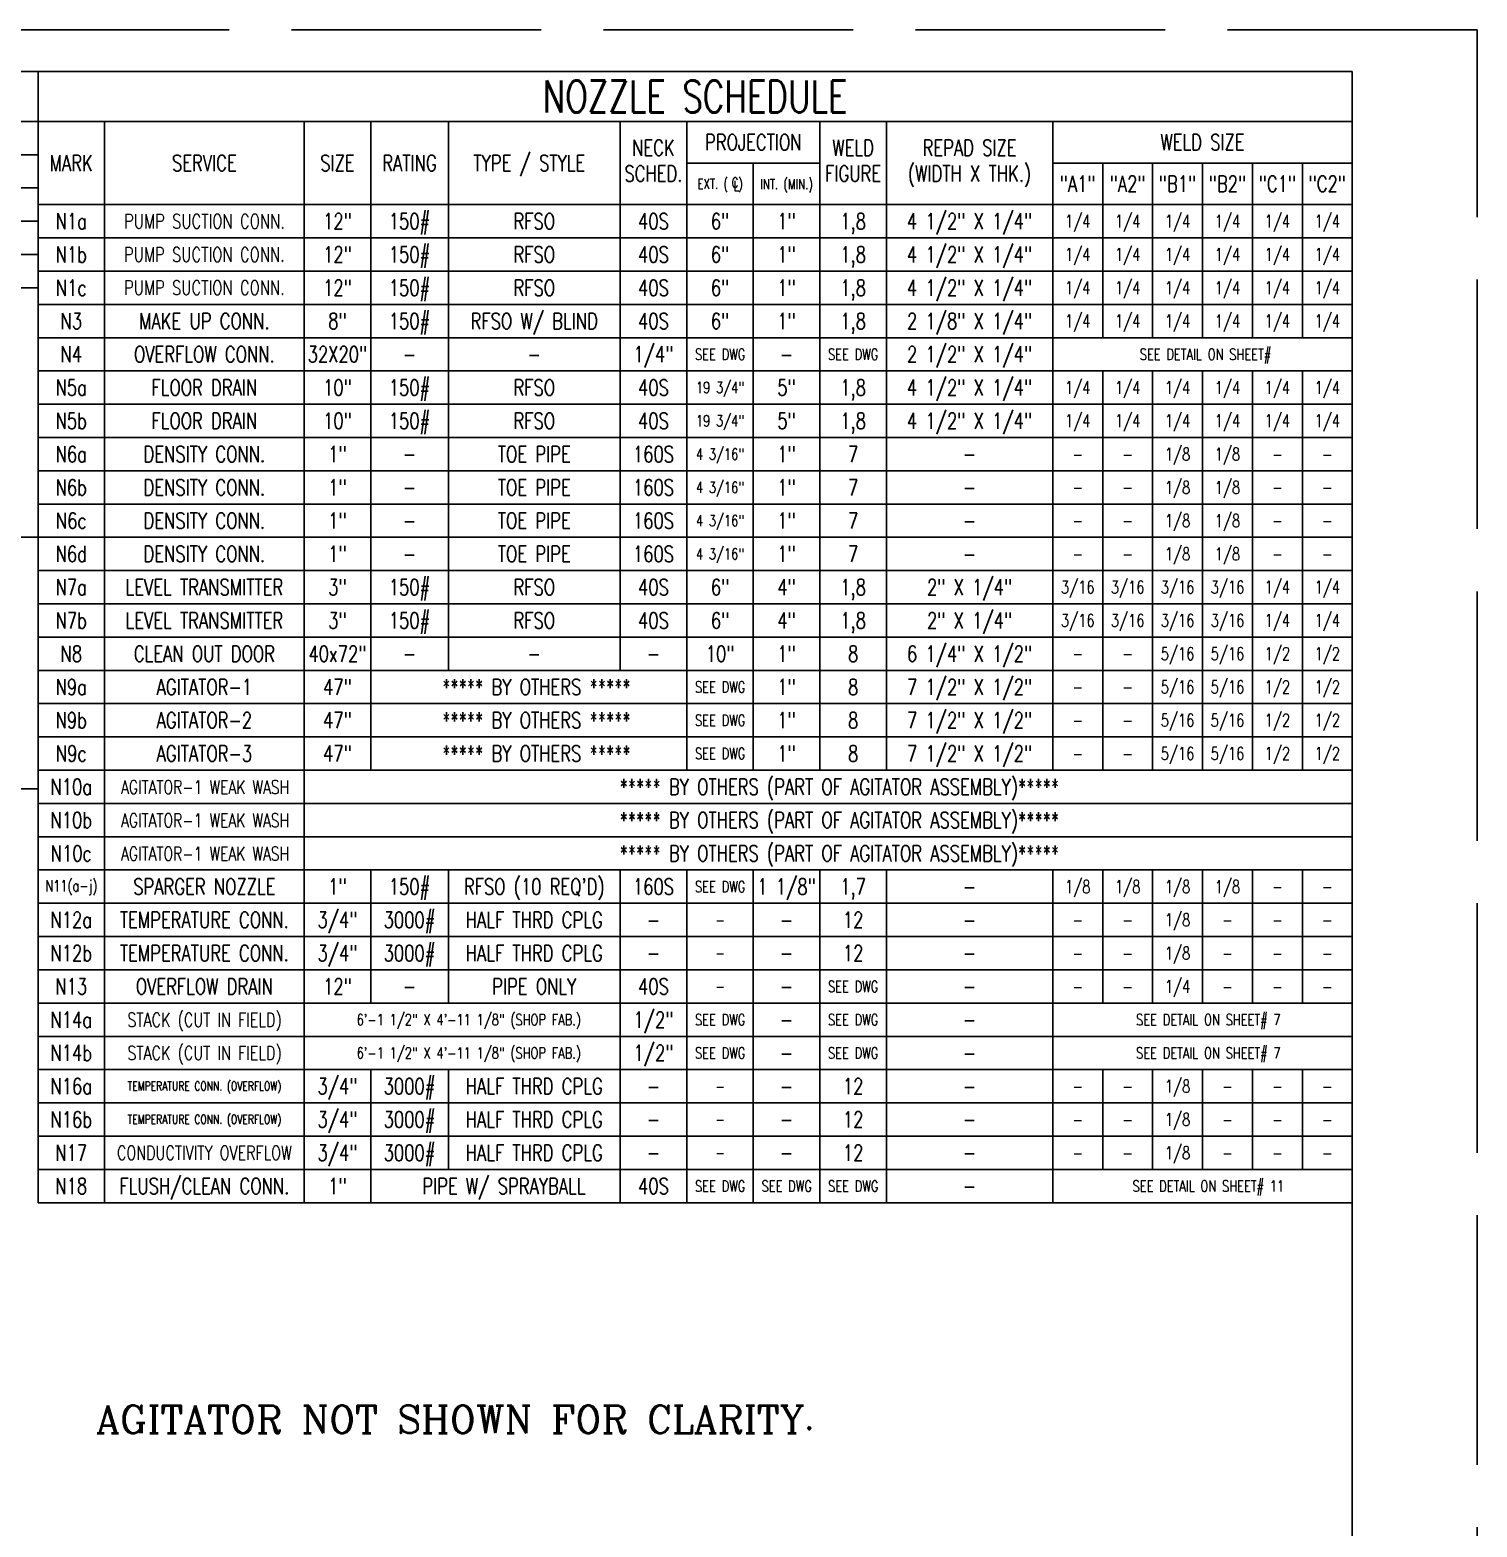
# Model space of a CAD drawing. Extents: x -1889 to 6398, y -470 to 1122.
# Drawn here: x 698.5 to 1116, y 468 to 900 of the extents above; entities that cross this region are included whole.
import ezdxf
from ezdxf.enums import TextEntityAlignment as Align

# ---------------------------------------------------------------- set-up
doc = ezdxf.new("R2010")
doc.units = 0
doc.header["$LTSCALE"] = 12
doc.header["$MEASUREMENT"] = 0
doc.linetypes.add('AM_ISO02W050', pattern=[7.5, 6, -1.5])
doc.layers.get('0').update_dxf_attribs({"linetype": 'CONTINUOUS'})
doc.layers.get('Defpoints').update_dxf_attribs({"linetype": 'CONTINUOUS'})
doc.layers.add('TEXT', color=4, linetype='CONTINUOUS')
doc.styles.add('ROMANC', font='romanc', dxfattribs={"height": 0.15})
doc.styles.add('ROMANS', font='ROMANS.shx', dxfattribs={"width": 0.85, "height": 5.76})

msp = doc.modelspace()

# ---------------------------------------------------------------- linework, layer by layer
for p, q in [((-24, 888), (1080, 888)), ((734.33028, 888), (355.16514, 888)), ((700.83486, 888), (700.83486, 561.6)), ((1080, 72), (1080, 888)), ((700.83486, 873.6), (355.16514, 873.6)), ((700.83486, 873.6), (1080, 873.6)), ((720.03486, 561.6), (720.03486, 873.6)), ((777.63486, 561.6), (777.63486, 873.6)), ((796.83486, 686.4), (796.83486, 873.6)), ((819.22117, 715.2), (819.22117, 873.6)), ((868.8, 715.2), (868.8, 873.6)), ((888, 686.4), (888, 873.6)), ((926.4, 686.4), (926.4, 873.6)), ((945.6, 686.4), (945.6, 873.6)), ((993.6, 686.4), (993.6, 873.6)), ((700.83486, 864), (355.16514, 864)), ((888, 861.6), (926.4, 861.6)), ((907.2, 686.4), (907.2, 861.6)), ((993.6, 861.6), (1080, 861.6)), ((1008, 811.2), (1008, 861.6)), ((1022.4, 811.2), (1022.4, 861.6)), ((1036.8, 811.2), (1036.8, 861.6)), ((1051.2, 811.2), (1051.2, 861.6)), ((1065.6, 811.2), (1065.6, 861.6)), ((700.83486, 854.4), (355.16514, 854.4)), ((700.83486, 849.6), (1080, 849.6)), ((700.83486, 844.8), (355.16514, 844.8)), ((700.83486, 840), (1080, 840)), ((700.83486, 835.2), (355.16514, 835.2)), ((700.83486, 830.4), (1080, 830.4)), ((700.83486, 825.6), (355.16514, 825.6)), ((700.83486, 820.8), (1080, 820.8)), ((700.83486, 811.2), (1080, 811.2)), ((700.83486, 801.6), (1080, 801.6)), ((1008, 686.4), (1008, 801.6)), ((1022.4, 686.4), (1022.4, 801.6)), ((1036.8, 686.4), (1036.8, 801.6)), ((1051.2, 686.4), (1051.2, 801.6)), ((1065.6, 686.4), (1065.6, 801.6)), ((700.83486, 792), (1080, 792)), ((700.83486, 782.4), (1080, 782.4)), ((700.83486, 772.8), (1080, 772.8)), ((700.83486, 763.2), (1080, 763.2)), ((700.83486, 753.6), (628.83486, 753.6)), ((700.83486, 753.6), (1080, 753.6)), ((1080, 744), (700.83486, 744)), ((700.83486, 734.4), (1080, 734.4)), ((700.83486, 724.8), (1080, 724.8)), ((700.83486, 715.2), (1080, 715.2)), ((700.83486, 705.6), (1080, 705.6)), ((700.83486, 696), (1080, 696)), ((700.83486, 686.4), (1080, 686.4)), ((700.83486, 681.04122), (628.83486, 681.04122)), ((700.83486, 676.8), (1080, 676.8)), ((700.83486, 667.2), (1080, 667.2)), ((700.83486, 657.6), (1080, 657.6)), ((796.83486, 619.2), (796.83486, 657.6)), ((819.22117, 619.2), (819.22117, 657.6)), ((868.8, 561.6), (868.8, 657.6)), ((888, 561.6), (888, 657.6)), ((907.2, 561.6), (907.2, 657.6)), ((926.4, 561.6), (926.4, 657.6)), ((945.6, 561.6), (945.6, 657.6)), ((993.6, 561.6), (993.6, 657.6)), ((1008, 619.2), (1008, 657.6)), ((1022.4, 619.2), (1022.4, 657.6)), ((1036.8, 619.2), (1036.8, 657.6)), ((1051.2, 619.2), (1051.2, 657.6)), ((1065.6, 619.2), (1065.6, 657.6)), ((700.83486, 648), (1080, 648)), ((700.83486, 638.4), (1080, 638.4)), ((700.83486, 628.8), (1080, 628.8)), ((700.83486, 619.2), (1080, 619.2)), ((700.83486, 609.6), (1080, 609.6)), ((1080, 600), (700.83486, 600)), ((796.83486, 561.6), (796.83486, 600)), ((819.22117, 571.2), (819.22117, 600)), ((1008, 571.2), (1008, 600)), ((1022.4, 571.2), (1022.4, 600)), ((1036.8, 571.2), (1036.8, 600)), ((1051.2, 571.2), (1051.2, 600)), ((1065.6, 571.2), (1065.6, 600)), ((700.83486, 590.4), (1080, 590.4)), ((700.83486, 580.8), (1080, 580.8)), ((700.83486, 571.2), (1080, 571.2)), ((700.83486, 561.6), (1080, 561.6))]:
    msp.add_line(p, q)
at = {"layer": 'Defpoints', "linetype": 'AM_ISO02W050'}
for p in [(-36, 900), (1116, 36)]:
    msp.add_line(p, (1116, 900), dxfattribs=at)

# ---------------------------------------------------------------- texts
at = {"layer": 'TEXT', "style": 'ROMANS', "width": 0.75}
for s, height, p in [('NOZZLE SCHEDULE', 9.216, (890.41743, 880.8)), ('PROJECTION', 4.608, (907.2, 867.6)), ('WELD SIZE', 4.608, (1036.8, 867.6)), ('TYPE / STYLE', 4.608, (842.59808, 861.6)), ('NECK', 4.608, (878.4, 866.016)), ('WELD', 4.608, (936, 866.016)), ('REPAD SIZE', 4.608, (969.6, 866.016)), ('MARK', 4.608, (710.43486, 861.6)), ('SERVICE', 4.608, (748.83486, 861.6)), ('SIZE', 4.608, (787.23486, 861.6)), ('RATING', 4.608, (808.02801, 861.6)), ('SCHED.', 4.608, (878.4, 858.55543)), ('FIGURE', 4.608, (936, 858.55543)), ('(WIDTH X THK.)', 4.608, (969.6, 858.55543)), ('EXT. (  )', 2.88, (897.6, 855.6)), ('C', 2.88, (901.91003, 855.93596)), ('L', 2.88, (902.31174, 854.97434)), ('INT. (MIN.)', 2.88, (916.80251, 855.53415)), ('"A1"', 4.608, (1000.8, 855.6)), ('"A2"', 4.608, (1015.2, 855.6)), ('"B1"', 4.608, (1029.6, 855.6)), ('"B2"', 4.608, (1044, 855.6)), ('"C1"', 4.608, (1058.4, 855.6)), ('"C2"', 4.608, (1072.8, 855.6)), ('PUMP SUCTION CONN.', 4.1472, (748.85639, 844.78504)), ('12"', 4.608, (787.23486, 844.8)), ('150#', 4.608, (808.02801, 844.8)), ('RFSO', 4.608, (844.01058, 844.8)), ('40S', 4.608, (878.4, 844.8)), ('6"', 4.608, (897.6, 844.8)), ('1"', 4.608, (916.8, 844.8)), ('1,8', 4.608, (936, 844.8)), ('4 1/2" X 1/4"', 4.608, (969.6, 844.8)), ('1/4', 3.6864, (1000.8, 844.8)), ('1/4', 3.6864, (1015.2, 844.8)), ('1/4', 3.6864, (1029.6, 844.8)), ('1/4', 3.6864, (1044, 844.8)), ('1/4', 3.6864, (1058.4, 844.8)), ('1/4', 3.6864, (1072.8, 844.8)), ('150#', 4.608, (808.02801, 835.2)), ('4 1/2" X 1/4"', 4.608, (969.6, 835.2)), ('PUMP SUCTION CONN.', 4.1472, (748.83486, 835.2)), ('12"', 4.608, (787.23486, 835.2)), ('RFSO', 4.608, (844.01058, 835.2)), ('40S', 4.608, (878.4, 835.2)), ('6"', 4.608, (897.6, 835.2)), ('1"', 4.608, (916.8, 835.2)), ('1,8', 4.608, (936, 835.2)), ('1/4', 3.6864, (1000.8, 835.2)), ('1/4', 3.6864, (1015.2, 835.2)), ('1/4', 3.6864, (1029.6, 835.2)), ('1/4', 3.6864, (1044, 835.2)), ('1/4', 3.6864, (1058.4, 835.2)), ('1/4', 3.6864, (1072.8, 835.2)), ('PUMP SUCTION CONN.', 4.1472, (748.83486, 825.6)), ('12"', 4.608, (787.23486, 825.6)), ('150#', 4.608, (808.02801, 825.6)), ('RFSO', 4.608, (844.01058, 825.6)), ('40S', 4.608, (878.4, 825.6)), ('6"', 4.608, (897.6, 825.6)), ('1"', 4.608, (916.8, 825.6)), ('1,8', 4.608, (936, 825.6)), ('4 1/2" X 1/4"', 4.608, (969.6, 825.6)), ('1/4', 3.6864, (1000.8, 825.6)), ('1/4', 3.6864, (1015.2, 825.6)), ('1/4', 3.6864, (1029.6, 825.6)), ('1/4', 3.6864, (1044, 825.6)), ('1/4', 3.6864, (1058.4, 825.6)), ('1/4', 3.6864, (1072.8, 825.6)), ('MAKE UP CONN.', 4.608, (748.83486, 816)), ('8"', 4.608, (787.23486, 816)), ('150#', 4.608, (808.02801, 816)), ('RFSO W/ BLIND', 4.608, (844.01058, 816)), ('40S', 4.608, (878.4, 816)), ('6"', 4.608, (897.6, 816)), ('1"', 4.608, (916.8, 816)), ('1,8', 4.608, (936, 816)), ('2 1/8" X 1/4"', 4.608, (969.6, 816)), ('1/4', 3.6864, (1000.8, 816)), ('1/4', 3.6864, (1015.2, 816)), ('1/4', 3.6864, (1029.6, 816)), ('1/4', 3.6864, (1044, 816)), ('1/4', 3.6864, (1058.4, 816)), ('1/4', 3.6864, (1072.8, 816)), ('OVERFLOW CONN.', 4.608, (748.83486, 806.4)), ('32X20"', 4.608, (787.23486, 806.4)), ('1/4"', 4.608, (878.4, 806.4)), ('SEE DWG', 3.2256, (897.63867, 806.39655)), ('SEE DWG', 3.2256, (936, 806.4)), ('2 1/2" X 1/4"', 4.608, (969.6, 806.4)), ('SEE DETAIL ON SHEET# ', 3.2256, (1038.48986, 806.4)), ('-', 4.608, (808.02801, 806.4)), ('-', 4.608, (844.01058, 806.4)), ('-', 4.608, (916.8, 806.4)), ('150#', 4.608, (808.02801, 796.8)), ('4 1/2" X 1/4"', 4.608, (969.6, 796.8)), ('1/4', 3.6864, (1000.8, 796.8)), ('1/4', 3.6864, (1015.2, 796.8)), ('1/4', 3.6864, (1029.6, 796.8)), ('1/4', 3.6864, (1044, 796.8)), ('1/4', 3.6864, (1058.4, 796.8)), ('1/4', 3.6864, (1072.8, 796.8)), ('FLOOR DRAIN', 4.608, (748.83486, 796.8)), ('10"', 4.608, (787.23486, 796.8)), ('RFSO', 4.608, (844.01058, 796.8)), ('40S', 4.608, (878.4, 796.8)), ('19 3/4"', 3.2256, (897.6, 796.8)), ('5"', 4.608, (916.8, 796.8)), ('1,8', 4.608, (936, 796.8)), ('FLOOR DRAIN', 4.608, (748.83486, 787.2)), ('10"', 4.608, (787.23486, 787.2)), ('150#', 4.608, (808.02801, 787.2)), ('RFSO', 4.608, (844.01058, 787.2)), ('40S', 4.608, (878.4, 787.2)), ('19 3/4"', 3.2256, (897.6, 787.2)), ('5"', 4.608, (916.8, 787.2)), ('1,8', 4.608, (936, 787.2)), ('4 1/2" X 1/4"', 4.608, (969.6, 787.2)), ('1/4', 3.6864, (1000.8, 787.2)), ('1/4', 3.6864, (1015.2, 787.2)), ('1/4', 3.6864, (1029.6, 787.2)), ('1/4', 3.6864, (1044, 787.2)), ('1/4', 3.6864, (1058.4, 787.2)), ('1/4', 3.6864, (1072.8, 787.2)), ('DENSITY CONN.', 4.608, (748.83486, 777.6)), ('1"', 4.608, (787.23486, 777.6)), ('TOE PIPE', 4.608, (844.01058, 777.6)), ('160S', 4.608, (878.4, 777.6)), ('4 3/16"', 3.2256, (897.6, 777.6)), ('1"', 4.608, (916.8, 777.6)), ('7', 4.608, (936, 777.6)), ('1/8', 3.6864, (1029.6, 777.6)), ('1/8', 3.6864, (1044, 777.6)), ('-', 4.608, (808.02801, 777.6)), ('-', 4.608, (969.6, 777.6)), ('-', 3.6864, (1000.8, 777.6)), ('-', 3.6864, (1015.2, 777.6)), ('-', 3.6864, (1058.4, 777.6)), ('-', 3.6864, (1072.8, 777.6)), ('DENSITY CONN.', 4.608, (748.83486, 768)), ('1"', 4.608, (787.23486, 768)), ('TOE PIPE', 4.608, (844.01058, 768)), ('160S', 4.608, (878.4, 768)), ('4 3/16"', 3.2256, (897.6, 768)), ('1"', 4.608, (916.8, 768)), ('7', 4.608, (936, 768)), ('1/8', 3.6864, (1029.6, 768)), ('1/8', 3.6864, (1044, 768)), ('-', 4.608, (808.02801, 768)), ('-', 4.608, (969.6, 768)), ('-', 3.6864, (1000.8, 768)), ('-', 3.6864, (1015.2, 768)), ('-', 3.6864, (1058.4, 768)), ('-', 3.6864, (1072.8, 768)), ('DENSITY CONN.', 4.608, (748.83486, 758.4)), ('1"', 4.608, (787.23486, 758.4)), ('TOE PIPE', 4.608, (844.01058, 758.4)), ('160S', 4.608, (878.4, 758.4)), ('4 3/16"', 3.2256, (897.6, 758.4)), ('1"', 4.608, (916.8, 758.4)), ('7', 4.608, (936, 758.4)), ('1/8', 3.6864, (1029.6, 758.4)), ('1/8', 3.6864, (1044, 758.4)), ('-', 4.608, (808.02801, 758.4)), ('-', 4.608, (969.6, 758.4)), ('-', 3.6864, (1000.8, 758.4)), ('-', 3.6864, (1015.2, 758.4)), ('-', 3.6864, (1058.4, 758.4)), ('-', 3.6864, (1072.8, 758.4)), ('DENSITY CONN.', 4.608, (748.83486, 748.8)), ('1"', 4.608, (787.23486, 748.8)), ('-', 4.608, (808.02801, 748.8)), ('TOE PIPE', 4.608, (844.01058, 748.8)), ('160S', 4.608, (878.4, 748.8)), ('4 3/16"', 3.2256, (897.6, 748.8)), ('1"', 4.608, (916.8, 748.8)), ('7', 4.608, (936, 748.8)), ('-', 4.608, (969.6, 748.8)), ('-', 3.6864, (1000.8, 748.8)), ('-', 3.6864, (1015.2, 748.8)), ('1/8', 3.6864, (1029.6, 748.8)), ('1/8', 3.6864, (1044, 748.8)), ('-', 3.6864, (1058.4, 748.8)), ('-', 3.6864, (1072.8, 748.8)), ('LEVEL TRANSMITTER', 4.608, (748.83486, 739.2)), ('3"', 4.608, (787.23486, 739.2)), ('150#', 4.608, (808.02801, 739.2)), ('RFSO', 4.608, (844.01058, 739.2)), ('40S', 4.608, (878.4, 739.2)), ('6"', 4.608, (897.63867, 739.19655)), ('4"', 4.608, (916.8, 739.2)), ('1,8', 4.608, (936, 739.2)), ('2" X 1/4"', 4.608, (969.6, 739.2)), ('3/16', 3.6864, (1000.8, 739.2)), ('3/16', 3.6864, (1015.2, 739.2)), ('3/16', 3.6864, (1029.6, 739.2)), ('3/16', 3.6864, (1044, 739.2)), ('1/4', 3.6864, (1058.4, 739.2)), ('1/4', 3.6864, (1072.8, 739.2)), ('LEVEL TRANSMITTER', 4.608, (748.83486, 729.6)), ('3"', 4.608, (787.23486, 729.6)), ('150#', 4.608, (808.02801, 729.6)), ('RFSO', 4.608, (844.01058, 729.6)), ('40S', 4.608, (878.4, 729.6)), ('6"', 4.608, (897.63867, 729.59655)), ('4"', 4.608, (916.8, 729.6)), ('1,8', 4.608, (936, 729.6)), ('2" X 1/4"', 4.608, (969.6, 729.6)), ('3/16', 3.6864, (1000.8, 729.6)), ('3/16', 3.6864, (1015.2, 729.6)), ('3/16', 3.6864, (1029.6, 729.6)), ('3/16', 3.6864, (1044, 729.6)), ('1/4', 3.6864, (1058.4, 729.6)), ('1/4', 3.6864, (1072.8, 729.6)), ('CLEAN OUT DOOR', 4.608, (748.83486, 720)), ('40x72"', 4.608, (787.23486, 720)), ('10"', 4.608, (897.63867, 719.99655)), ('1"', 4.608, (916.8, 720)), ('8', 4.608, (936, 720)), ('6 1/4" X 1/2"', 4.608, (969.6, 720)), ('5/16', 3.6864, (1029.6, 720)), ('5/16', 3.6864, (1044, 720)), ('1/2', 3.6864, (1058.4, 720)), ('1/2', 3.6864, (1072.8, 720)), ('-', 4.608, (808.02801, 720)), ('-', 4.608, (844.01058, 720)), ('-', 4.608, (878.4, 720)), ('-', 3.6864, (1000.8, 720)), ('-', 3.6864, (1015.2, 720)), ('7 1/2" X 1/2"', 4.608, (969.6, 710.4)), ('5/16', 3.6864, (1029.6, 710.4)), ('5/16', 3.6864, (1044, 710.4)), ('1/2', 3.6864, (1058.4, 710.4)), ('1/2', 3.6864, (1072.8, 710.4)), ('AGITATOR-1', 4.608, (748.83486, 710.4)), ('47"', 4.608, (787.23486, 710.4)), ('***** BY OTHERS *****', 4.608, (844.63531, 710.4)), ('SEE DWG', 3.2256, (897.63867, 710.39655)), ('1"', 4.608, (916.8, 710.4)), ('8', 4.608, (936, 710.4)), ('-', 3.6864, (1000.8, 710.4)), ('-', 3.6864, (1015.2, 710.4)), ('AGITATOR-2', 4.608, (748.83486, 700.8)), ('47"', 4.608, (787.23486, 700.8)), ('***** BY OTHERS *****', 4.608, (844.63531, 700.8)), ('SEE DWG', 3.2256, (897.63867, 700.79655)), ('1"', 4.608, (916.8, 700.8)), ('8', 4.608, (936, 700.8)), ('7 1/2" X 1/2"', 4.608, (969.6, 700.8)), ('-', 3.6864, (1000.8, 700.8)), ('-', 3.6864, (1015.2, 700.8)), ('5/16', 3.6864, (1029.6, 700.8)), ('5/16', 3.6864, (1044, 700.8)), ('1/2', 3.6864, (1058.4, 700.8)), ('1/2', 3.6864, (1072.8, 700.8)), ('AGITATOR-3', 4.608, (748.83486, 691.2)), ('47"', 4.608, (787.23486, 691.2)), ('***** BY OTHERS *****', 4.608, (844.63531, 691.2)), ('SEE DWG', 3.2256, (897.63867, 691.19655)), ('1"', 4.608, (916.8, 691.2)), ('8', 4.608, (936, 691.2)), ('7 1/2" X 1/2"', 4.608, (969.6, 691.2)), ('5/16', 3.6864, (1029.6, 691.2)), ('5/16', 3.6864, (1044, 691.2)), ('1/2', 3.6864, (1058.4, 691.2)), ('1/2', 3.6864, (1072.8, 691.2)), ('-', 3.6864, (1000.8, 691.2)), ('-', 3.6864, (1015.2, 691.2)), ('AGITATOR-1 WEAK WASH', 3.9322702, (749.03434, 681.50073)), ('***** BY OTHERS (PART OF AGITATOR ASSEMBLY)*****', 4.608, (932.03812, 681.6)), ('***** BY OTHERS (PART OF AGITATOR ASSEMBLY)*****', 4.608, (932.03812, 672)), ('AGITATOR-1 WEAK WASH', 3.9322702, (749.03434, 671.90073)), ('***** BY OTHERS (PART OF AGITATOR ASSEMBLY)*****', 4.608, (932.03812, 662.4)), ('AGITATOR-1 WEAK WASH', 3.9322702, (749.03434, 662.30073)), ('SPARGER NOZZLE', 4.608, (748.83486, 652.8)), ('1"', 4.608, (787.23486, 652.8)), ('150#', 4.608, (808.02801, 652.8)), ("RFSO (10 REQ'D)", 4.608, (844.01058, 652.8)), ('160S', 4.608, (878.4, 652.8)), ('SEE DWG', 3.2256, (897.63867, 652.79655)), ('1 1/8"', 4.608, (916.8, 652.8)), ('1,7', 4.608, (936, 652.8)), ('-', 4.608, (969.6, 652.8)), ('1/8', 3.6864, (1000.8, 652.8)), ('1/8', 3.6864, (1015.2, 652.8)), ('1/8', 3.6864, (1029.6, 652.8)), ('1/8', 3.6864, (1044, 652.8)), ('-', 3.6864, (1058.4, 652.8)), ('-', 3.6864, (1072.8, 652.8)), ('TEMPERATURE CONN.', 4.608, (748.83486, 643.2)), ('3/4"', 4.608, (787.23486, 643.2)), ('3000#', 4.608, (808.02801, 643.2)), ('HALF THRD CPLG', 4.608, (844.01058, 643.2)), ('12', 4.608, (936, 643.2)), ('1/8', 3.6864, (1029.6, 643.2)), ('-', 4.608, (878.4, 643.2)), ('-', 3.2256, (897.63867, 643.19655)), ('-', 4.608, (916.8, 643.2)), ('-', 4.608, (969.6, 643.2)), ('-', 3.6864, (1000.8, 643.2)), ('-', 3.6864, (1015.2, 643.2)), ('-', 3.6864, (1044, 643.2)), ('-', 3.6864, (1058.4, 643.2)), ('-', 3.6864, (1072.8, 643.2)), ('TEMPERATURE CONN.', 4.608, (748.83486, 633.6)), ('3/4"', 4.608, (787.23486, 633.6)), ('3000#', 4.608, (808.02801, 633.6)), ('HALF THRD CPLG', 4.608, (844.01058, 633.6)), ('12', 4.608, (936, 633.6)), ('1/8', 3.6864, (1029.6, 633.6)), ('-', 4.608, (878.4, 633.6)), ('-', 3.2256, (897.63867, 633.59655)), ('-', 4.608, (916.8, 633.6)), ('-', 4.608, (969.6, 633.6)), ('-', 3.6864, (1000.8, 633.6)), ('-', 3.6864, (1000.8, 633.6)), ('-', 3.6864, (1015.2, 633.6)), ('-', 3.6864, (1015.2, 633.6)), ('-', 3.6864, (1044, 633.6)), ('-', 3.6864, (1058.4, 633.6)), ('-', 3.6864, (1072.8, 633.6)), ('1/4', 3.6864, (1029.6, 624)), ('OVERFLOW DRAIN', 4.608, (748.83486, 624)), ('12"', 4.608, (787.23486, 624)), ('-', 4.608, (808.02801, 624)), ('PIPE ONLY', 4.608, (844.01058, 624)), ('40S', 4.608, (878.4, 624)), ('-', 3.2256, (897.63867, 623.99655)), ('-', 4.608, (916.8, 624)), ('SEE DWG', 3.2256, (936, 624)), ('-', 4.608, (969.6, 624)), ('-', 3.6864, (1000.8, 624)), ('-', 3.6864, (1015.2, 624)), ('-', 3.6864, (1044, 624)), ('-', 3.6864, (1058.4, 624)), ('-', 3.6864, (1072.8, 624)), ('STACK (CUT IN FIELD)', 4.0236187, (748.87119, 614.39894)), ('6\'-1 1/2" X 4\'-11 1/8" (SHOP FAB.)', 3.2256, (825.0959, 614.4)), ('1/2"', 4.608, (878.4, 614.4)), ('SEE DWG', 3.2256, (897.63867, 614.39655)), ('-', 4.608, (916.8, 614.4)), ('SEE DWG', 3.2256, (936, 614.4)), ('-', 4.608, (969.6, 614.4)), ('SEE DETAIL ON SHEET# 7', 3.2256, (1038.48986, 614.4)), ('STACK (CUT IN FIELD)', 4.0236187, (748.87119, 604.79894)), ('6\'-1 1/2" X 4\'-11 1/8" (SHOP FAB.)', 3.2256, (825.0959, 604.8)), ('1/2"', 4.608, (878.4, 604.8)), ('SEE DWG', 3.2256, (897.63867, 604.79655)), ('SEE DWG', 3.2256, (936, 604.8)), ('SEE DETAIL ON SHEET# 7', 3.2256, (1038.48986, 604.8)), ('-', 4.608, (916.8, 604.8)), ('-', 4.608, (969.6, 604.8)), ('TEMPERATURE CONN. (OVERFLOW)', 2.58048, (748.84621, 595.24291)), ('3/4"', 4.608, (787.23486, 595.2)), ('3000#', 4.608, (808.02801, 595.2)), ('HALF THRD CPLG', 4.608, (844.01058, 595.2)), ('12', 4.608, (936, 595.2)), ('1/8', 3.6864, (1029.6, 595.2)), ('-', 4.608, (878.4, 595.2)), ('-', 3.2256, (897.63867, 595.19655)), ('-', 4.608, (916.8, 595.2)), ('-', 4.608, (969.6, 595.2)), ('-', 3.6864, (1000.8, 595.2)), ('-', 3.6864, (1015.2, 595.2)), ('-', 3.6864, (1044, 595.2)), ('-', 3.6864, (1058.4, 595.2)), ('-', 3.6864, (1072.8, 595.2)), ('3/4"', 4.608, (787.23486, 585.6)), ('3000#', 4.608, (808.02801, 585.6)), ('HALF THRD CPLG', 4.608, (844.01058, 585.6)), ('12', 4.608, (936, 585.6)), ('1/8', 3.6864, (1029.6, 585.6)), ('TEMPERATURE CONN. (OVERFLOW)', 2.58048, (748.84621, 585.64291)), ('-', 4.608, (878.4, 585.6)), ('-', 3.2256, (897.63867, 585.59655)), ('-', 4.608, (916.8, 585.6)), ('-', 4.608, (969.6, 585.6)), ('-', 3.6864, (1000.8, 585.6)), ('-', 3.6864, (1000.8, 585.6)), ('-', 3.6864, (1015.2, 585.6)), ('-', 3.6864, (1015.2, 585.6)), ('-', 3.6864, (1044, 585.6)), ('-', 3.6864, (1058.4, 585.6)), ('-', 3.6864, (1072.8, 585.6)), ('3/4"', 4.608, (787.23486, 576)), ('3000#', 4.608, (808.02801, 576)), ('CONDUCTIVITY OVERFLOW', 4.0236187, (748.83486, 576)), ('HALF THRD CPLG', 4.608, (844.01058, 576)), ('-', 4.608, (878.4, 576)), ('-', 3.2256, (897.63867, 575.99655)), ('-', 4.608, (916.8, 576)), ('12', 4.608, (936, 576)), ('-', 4.608, (969.6, 576)), ('-', 3.6864, (1000.8, 576)), ('-', 3.6864, (1000.8, 576)), ('-', 3.6864, (1015.2, 576)), ('-', 3.6864, (1015.2, 576)), ('1/8', 3.6864, (1029.6, 576)), ('-', 3.6864, (1044, 576)), ('-', 3.6864, (1058.4, 576)), ('-', 3.6864, (1072.8, 576)), ('FLUSH/CLEAN CONN.', 4.608, (748.83486, 566.4)), ('1"', 4.608, (787.23486, 566.4)), ('PIPE W/ SPRAYBALL', 4.608, (835.25529, 566.4)), ('40S', 4.608, (878.4, 566.4)), ('SEE DWG', 3.2256, (897.63867, 566.39655)), ('SEE DWG', 3.2256, (916.83867, 566.39655)), ('SEE DWG', 3.2256, (936.03867, 566.39655)), ('-', 4.608, (969.6, 566.4)), ('SEE DETAIL ON SHEET# 11', 3.2256, (1038.48986, 566.4))]:
    msp.add_text(s, height=height, dxfattribs=at).set_placement(p, align=Align.MIDDLE_CENTER)
for s, height, p in [('N1a', 4.608, (710.43486, 844.8)), ('N1b', 4.608, (710.43486, 835.2)), ('N1c', 4.608, (710.43486, 825.6)), ('N3', 4.608, (710.43486, 816)), ('N4', 4.608, (710.43486, 806.4)), ('N5a', 4.608, (710.43486, 796.8)), ('N5b', 4.608, (710.43486, 787.2)), ('N6a', 4.608, (710.43486, 777.6)), ('N6b', 4.608, (710.43486, 768)), ('N6c', 4.608, (710.43486, 758.4)), ('N6d', 4.608, (710.43486, 748.8)), ('N7a', 4.608, (710.43486, 739.2)), ('N7b', 4.608, (710.43486, 729.6)), ('N8', 4.608, (710.43486, 720)), ('N9a', 4.608, (710.43486, 710.4)), ('N9b', 4.608, (710.43486, 700.8)), ('N9c', 4.608, (710.43486, 691.2)), ('N10a', 4.608, (710.43486, 681.6)), ('N10b', 4.608, (710.43486, 672)), ('N10c', 4.608, (710.43486, 662.4)), ('N11(a-j)', 3.2256, (710.43486, 652.8)), ('N12a', 4.608, (710.43486, 643.2)), ('N12b', 4.608, (710.43486, 633.6)), ('N13', 4.608, (710.43486, 624)), ('N14a', 4.608, (710.43486, 614.4)), ('N14b', 4.608, (710.43486, 604.8)), ('N16a', 4.608, (710.43486, 595.2)), ('N16b', 4.608, (710.43486, 585.6)), ('N17', 4.608, (710.43486, 576)), ('N18', 4.608, (710.43486, 566.4))]:
    msp.add_text(s, height=height, dxfattribs=at).set_placement(p, align=Align.MIDDLE)
at = {"layer": 'TEXT', "style": 'ROMANC'}
msp.add_text('AGITATOR NOT SHOWN FOR CLARITY.', height=8.0448034, dxfattribs=at).set_placement((821.15547, 495.04836), align=Align.CENTER)

doc.saveas('drawing.dxf')
